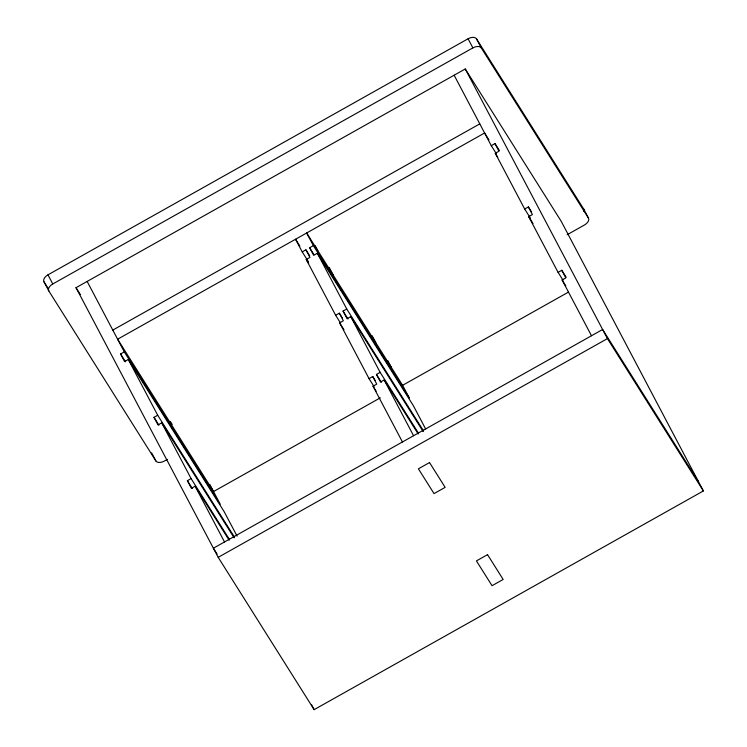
<?xml version="1.0" encoding="UTF-8"?>
<svg xmlns="http://www.w3.org/2000/svg" width="747" height="747" viewBox="0 0 747 747"><rect width="100%" height="100%" fill="white"/><g stroke="black" fill="none" stroke-linecap="round" stroke-linejoin="round"><path stroke-width="1.12" d="M167.393 459.358L164.34 461.076A7.087 4.174 -27.8 0 1 155.927 461.011L48.826 290.975L44.017 281.852A7.087 4.174 -27.8 0 1 47.967 274.84L468.08 38.769A7.087 4.174 -27.8 0 1 476.493 38.835L583.594 208.861L588.403 217.993A7.087 4.174 -27.8 0 1 584.453 225.006L567.16 234.717M48.826 290.975A7.087 4.174 -27.8 0 1 52.776 283.963L472.888 47.892A7.087 4.174 -27.8 0 1 481.301 47.957L588.403 217.993M76.026 287.688L465.26 68.967L561.202 221.28L703.375 490.938L314.142 709.65L218.199 557.337L76.026 287.688L80.359 294.561M112.806 330.09L479.789 123.871M237.079 536.141L224.249 511.807L128.307 359.494L124.6 361.576L120.584 353.975L124.291 351.893L220.244 504.206L209.814 484.439M299.883 246.118L295.551 239.236L302.227 251.907L305.934 249.825L309.65 255.717M425.594 428.89L413.306 405.574L317.354 253.261L313.647 255.343L309.641 247.743L313.348 245.651L409.291 397.974L402.614 385.303L306.672 232.98L313.348 245.651M454.139 75.214L491.283 145.674L494.99 143.592L499.323 150.464M340.585 323.124L335.636 315.262L306.233 259.508L309.94 257.426L305.934 249.825M530.258 217.872L524.683 209.029L495.289 153.275L498.996 151.193L494.99 143.592M234.128 537.821L161.707 422.849L158 424.931L153.994 417.33L157.701 415.248L234.455 537.102M335.636 315.262L339.343 313.18L342.434 318.091M423.185 431.589L350.763 316.616L347.056 318.698L343.05 311.097L346.757 309.015L423.512 430.87M524.683 209.029L528.39 206.947L531.49 211.859M373.986 386.479L369.037 378.617L339.642 322.863L343.349 320.78L339.343 313.18M563.042 280.246L558.093 272.384L528.699 216.63L532.406 214.548L528.39 206.947M229.161 540.258L195.116 486.204L191.409 488.286L187.394 480.685L191.101 478.603L229.478 539.53M369.037 378.617L372.744 376.535L375.218 380.466M418.208 434.016L384.163 379.971L380.456 382.053L376.451 374.452L380.158 372.37L418.535 433.297M558.093 272.384L561.8 270.302L566.133 277.184M402.446 441.972L373.042 386.218L376.749 384.135L372.744 376.535M591.493 335.739L562.099 279.985L565.806 277.903L561.8 270.302M380.307 397.834L213.558 491.535L117.615 339.213L484.598 133.003L488.93 139.876M402.614 385.303L568.346 292.17M218.199 557.337L607.423 338.615L703.375 490.938M491.283 145.674L496.232 153.537M495.289 153.275L497.763 157.206M698.557 481.806L602.614 329.492L213.39 548.214L217.106 554.106M528.699 216.63L533.031 223.512M562.099 279.985L565.815 285.886M309.641 247.743L313.973 254.615M343.05 311.097L347.999 318.96M302.227 251.907L308.418 261.73M306.233 259.508L308.716 263.439M376.451 374.452L381.4 382.315M339.642 322.863L343.975 329.744M373.042 386.218L376.143 391.139M170.372 421.485L172.23 424.436M120.584 353.975L125.543 361.837M153.994 417.33L158.943 425.192M187.394 480.685L192.352 488.547M44.017 281.852L48.35 288.734M476.493 38.835L481.301 47.957M468.08 38.769L472.888 47.892M465.26 68.967L607.423 338.615M387.712 360.493L391.456 367.589M372.099 335.692L375.834 342.789M329.166 267.379L333.442 275.494M315.15 245.623L317.82 250.693M317.354 253.261L346.757 309.015M350.763 316.616L380.158 372.37M384.163 379.971L413.558 435.725M311.471 704.58L314.142 709.65M87.147 281.432L124.291 351.893M128.307 359.494L157.701 415.248M161.707 422.849L191.101 478.603M195.116 486.204L224.511 541.958M151.65 452.897L155.927 461.011M47.967 274.84L52.776 283.963M583.594 208.861A7.087 4.174 -27.8 0 1 583.809 211.373M429.525 462.561L418.404 468.808L434.026 493.608L445.147 487.361L429.525 462.561M487.539 554.657L476.418 560.913L492.04 585.704L503.161 579.457L487.539 554.657"/></g></svg>
